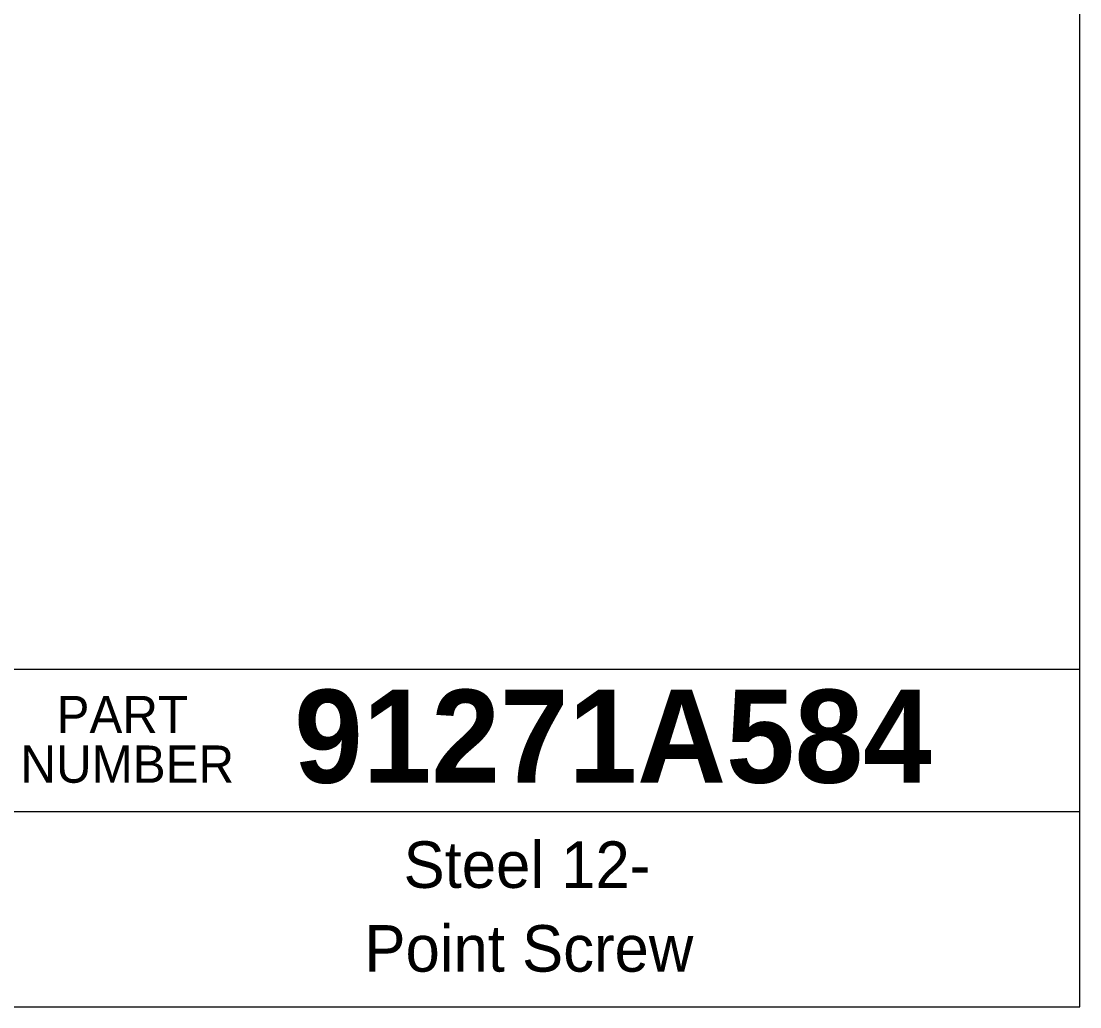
# Model space of a CAD drawing. Header units: inches. Extents: x 0.06 to 2.6, y 0.06 to 2.
# Drawn here: x 2.03 to 2.604, y 0.061 to 0.595 of the extents above; entities that cross this region are included whole.
import ezdxf

# ---------------------------------------------------------------- set-up
doc = ezdxf.new("R2010")
doc.units = ezdxf.units.IN
doc.header["$LTSCALE"] = 0.24224
doc.header["$MEASUREMENT"] = 0
doc.linetypes.add('SLD-Solid', pattern=[0])
doc.styles.add('SLDTEXTSTYLE0', font='ARIAL.TTF', dxfattribs={"width": 0.948})
doc.styles.add('SLDTEXTSTYLE1', font='ARIALBD.TTF', dxfattribs={"width": 0.948})

# ---------------------------------------------------------------- blocks, each defined once
blk = doc.blocks.new('SW_NOTE_0')
at = {"color": 0, "linetype": 'SLD-Solid', "lineweight": 18, "insert": (0.06024, 0.02602), "char_height": 0.020187, "attachment_point": 2, "style": 'SLDTEXTSTYLE0'}
blk.add_mtext('NUMBER', dxfattribs=at)
blk = doc.blocks.new('SW_NOTE_0_1')
at = {"color": 0, "linetype": 'SLD-Solid', "lineweight": 18, "insert": (0.03659, 0.02602), "char_height": 0.020187, "attachment_point": 2, "style": 'SLDTEXTSTYLE0'}
blk.add_mtext('PART', dxfattribs=at)
blk = doc.blocks.new('Part Number Tag')
at = {"color": 7, "linetype": 'SLD-Solid', "lineweight": 18}
for name, p in [('SW_NOTE_0_1', (-0.03626, 0.00094)), ('SW_NOTE_0', (-0.05724, -0.02593))]:
    blk.add_blockref(name, p, dxfattribs=at)

msp = doc.modelspace()

# ---------------------------------------------------------------- linework, layer by layer
at = {"color": 7, "linetype": 'SLD-Solid', "lineweight": 18}
for p, q in [((2.60408, 0.06056), (2.60408, 1.99848)), ((2.60408, 0.24351), (1.48187, 0.24351)), ((1.48187, 0.16654), (2.60408, 0.16654)), ((0.06056, 0.06056), (2.60408, 0.06056))]:
    msp.add_line(p, q, dxfattribs=at)

# ---------------------------------------------------------------- block references
at = {"color": 7, "linetype": 'Continuous'}
msp.add_blockref('Part Number Tag', (2.08475, 0.20218), dxfattribs=at)

# ---------------------------------------------------------------- texts
at = {"color": 7, "linetype": 'Continuous', "lineweight": 0, "attachment_point": 2}
for s, insert, char_height, style in [('91271A584', (2.35104, 0.2325), 0.050467, 'SLDTEXTSTYLE1'), ('Steel 12-', (2.30438, 0.15028), 0.025233, 'SLDTEXTSTYLE0'), ('Point Screw', (2.30544, 0.10486), 0.0252333, 'SLDTEXTSTYLE0')]:
    msp.add_mtext(s, dxfattribs=dict(at, insert=insert, char_height=char_height, style=style))

doc.saveas('drawing.dxf')
